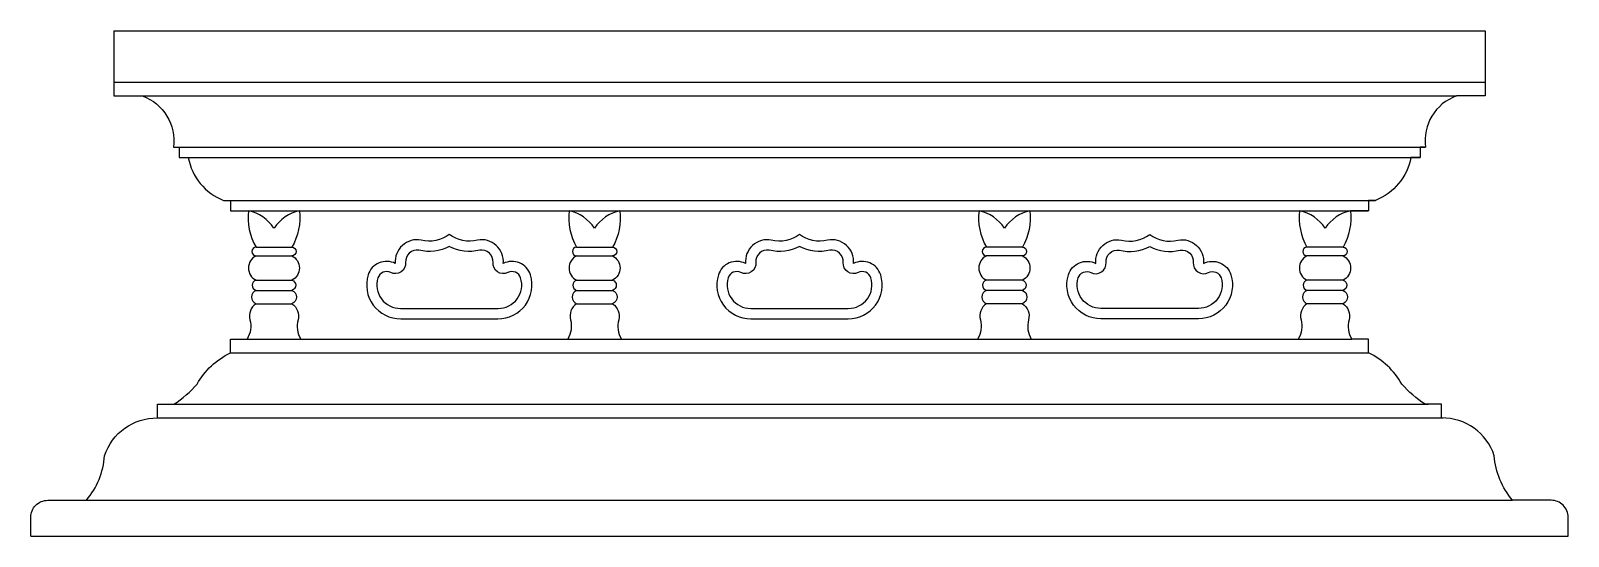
# Model space of a CAD drawing. Extents: x 2101 to 3103, y 1107 to 1437.
import ezdxf

# ---------------------------------------------------------------- set-up
doc = ezdxf.new("R2010")
doc.units = 0
doc.header["$LTSCALE"] = 100
doc.header["$MEASUREMENT"] = 0
for name, color, linetype in [('3', 3, 'CONTINUOUS'), ('4', 4, 'CONTINUOUS'), ('7', 7, 'CONTINUOUS')]:
    doc.layers.add(name, color=color, linetype=linetype)

msp = doc.modelspace()

# ---------------------------------------------------------------- linework, layer by layer
at = {"layer": '3'}
for p, q in [((2197.4, 1361), (3009.9, 1361)), ((2230.9, 1326.3), (2977.3, 1326.3))]:
    msp.add_line(p, q, dxfattribs=at)
for points in [[(2373.6, 1296.2, -0.188824), (2353.8, 1293.9, 0.484657), (2345.1, 1285.8, -0.587712), (2335.4, 1279.3, 0.464439), (2327.1, 1275.8, 0.508477), (2341.8, 1255.9), (2405.4, 1255.9, 0.508477), (2420.1, 1275.8, 0.464439), (2411.8, 1279.3, -0.587712), (2402.1, 1285.8, 0.484657), (2393.4, 1293.9, -0.188824)], [(2601.9, 1296.2, -0.188824), (2582.1, 1293.9, 0.484657), (2573.4, 1285.8, -0.587712), (2563.7, 1279.3, 0.464439), (2555.4, 1275.8, 0.508477), (2570.1, 1255.9), (2633.7, 1255.9, 0.508477), (2648.4, 1275.8, 0.464439), (2640.1, 1279.3, -0.587712), (2630.4, 1285.8, 0.484657), (2621.7, 1293.9, -0.188824)], [(2830.2, 1296.2, 0.188824), (2850, 1293.9, -0.484657), (2858.6, 1285.8, 0.587712), (2868.4, 1279.3, -0.464439), (2876.7, 1275.8, -0.508477), (2861.9, 1255.9), (2798.4, 1255.9, -0.508477), (2783.6, 1275.8, -0.464439), (2791.9, 1279.3, 0.587712), (2801.7, 1285.8, -0.484657), (2810.4, 1293.9, 0.188824)]]:
    msp.add_lwpolyline(points, format="xyb", close=True, dxfattribs=at)
at = {"layer": '4'}
for p, q in [((2155, 1436.9), (3048.8, 1436.9)), ((2173.5, 1394.5), (3030.2, 1394.5)), ((2203.4, 1354.3), (3006.4, 1354.3)), ((2242.7, 1319.6), (2972.9, 1319.6)), ((2241.8, 1235.9), (2961.9, 1235.9)), ((2194, 1193.4), (3011.9, 1193.4)), ((2137, 1130.8), (3066.7, 1130.8))]:
    msp.add_line(p, q, dxfattribs=at)
for points in [[(2155, 1436.9), (2155, 1394.5), (2173.5, 1394.5, -0.353057), (2193.8, 1361), (2197.4, 1361), (2197.4, 1354.3), (2203.4, 1354.3, 0.2576), (2226.4, 1326.3), (2230.9, 1326.3), (2230.9, 1319.6), (2242.7, 1319.6, 0.161365), (2247.6, 1295.8, 0.985012), (2247.6, 1290.2, 0.616809), (2247.6, 1274.3, 0.747301), (2247.6, 1267.7, 0.676687), (2247.6, 1259, 0.321593), (2243.6, 1248.5, -0.204961), (2241.8, 1235.9)], [(3048.8, 1436.9), (3048.8, 1394.5), (3030.2, 1394.5, 0.353057), (3009.9, 1361), (3006.4, 1361), (3006.4, 1354.3), (3000.4, 1354.3, -0.2576), (2977.3, 1326.3), (2972.9, 1326.3), (2972.9, 1319.6), (2961, 1319.6, -0.161365), (2956.2, 1295.8, -0.985012), (2956.2, 1290.2, -0.616809), (2956.2, 1274.3, -0.747301), (2956.2, 1267.7, -0.676687), (2956.2, 1259, -0.321593), (2960.1, 1248.5, 0.204961), (2961.9, 1235.9)], [(2275.9, 1319.6, -0.161365), (2271, 1295.8, -0.985012), (2271, 1290.2, -0.616809), (2271, 1274.3, -0.747301), (2271, 1267.7, -0.676687), (2271, 1259, -0.321593), (2275, 1248.5, 0.204961), (2276.8, 1235.9)], [(2451.7, 1319.6, 0.161365), (2456.6, 1295.8, 0.985012), (2456.6, 1290.2, 0.616809), (2456.6, 1274.3, 0.747301), (2456.6, 1267.7, 0.676687), (2456.6, 1259, 0.321593), (2452.6, 1248.5, -0.204961), (2450.8, 1235.9)], [(2484.8, 1319.6, -0.161365), (2480, 1295.8, -0.985012), (2480, 1290.2, -0.616809), (2480, 1274.3, -0.747301), (2480, 1267.7, -0.676687), (2480, 1259, -0.321593), (2484, 1248.5, 0.204961), (2485.8, 1235.9)], [(2718.9, 1319.6, 0.161365), (2723.7, 1295.8, 0.985012), (2723.7, 1290.2, 0.616809), (2723.7, 1274.3, 0.747301), (2723.7, 1267.7, 0.676687), (2723.7, 1259, 0.321593), (2719.8, 1248.5, -0.204961), (2718, 1235.9)], [(2752, 1319.6, -0.161365), (2747.2, 1295.8, -0.985012), (2747.2, 1290.2, -0.616809), (2747.2, 1274.3, -0.747301), (2747.2, 1267.7, -0.676687), (2747.2, 1259, -0.321593), (2751.2, 1248.5, 0.204961), (2753, 1235.9)], [(2927.9, 1319.6, 0.161365), (2932.7, 1295.8, 0.985012), (2932.7, 1290.2, 0.616809), (2932.7, 1274.3, 0.747301), (2932.7, 1267.7, 0.676687), (2932.7, 1259, 0.321593), (2928.8, 1248.5, -0.204961), (2927, 1235.9)], [(2100.7, 1107.4), (3103, 1107.4), (3103, 1119.7, 0.414214), (3091.8, 1130.8), (3066.7, 1130.8, -0.158716), (3054.8, 1159.9, 0.328492), (3020.4, 1184.5), (3020.4, 1193.4), (3009.7, 1193.4, -0.066759), (2994.5, 1206.6, 0.154518), (2972.9, 1226.9), (2972.9, 1235.9), (2961.9, 1235.9)], [(2100.7, 1107.4), (2100.7, 1119.7, -0.414214), (2111.9, 1130.8), (2137, 1130.8, 0.158716), (2148.9, 1159.9, -0.328492), (2183.3, 1184.5), (2183.3, 1193.4), (2194, 1193.4, 0.066759), (2209.2, 1206.6, -0.154518), (2230.9, 1226.9), (2230.9, 1235.9), (2241.8, 1235.9)]]:
    msp.add_lwpolyline(points, format="xyb", dxfattribs=at)
for centre, start, end in [((2237, 1293.5), 33.4941, 77.6041), ((2281.6, 1293.5), 102.3959, 146.5059), ((2446, 1293.5), 33.4941, 77.6041), ((2490.6, 1293.5), 102.3959, 146.5059), ((2713.2, 1293.5), 33.4941, 77.6041), ((2757.8, 1293.5), 102.3959, 146.5059), ((2922.2, 1293.5), 33.4941, 77.6041), ((2966.8, 1293.5), 102.3959, 146.5059)]:
    msp.add_arc(centre, 26.7, start, end, dxfattribs=at)
at = {"layer": '7'}
for p, q in [((2155, 1403.4), (3048.8, 1403.4)), ((2247.6, 1295.8), (2271, 1295.8)), ((2456.6, 1295.8), (2480, 1295.8)), ((2747.2, 1295.8), (2723.7, 1295.8)), ((2956.2, 1295.8), (2932.7, 1295.8)), ((2247.6, 1290.2), (2271, 1290.2)), ((2456.6, 1290.2), (2480, 1290.2)), ((2747.2, 1290.2), (2723.7, 1290.2)), ((2956.2, 1290.2), (2932.7, 1290.2)), ((2247.6, 1274.3), (2271, 1274.3)), ((2456.6, 1274.3), (2480, 1274.3)), ((2747.2, 1274.3), (2723.7, 1274.3)), ((2956.2, 1274.3), (2932.7, 1274.3)), ((2247.6, 1267.7), (2271, 1267.7)), ((2456.6, 1267.7), (2480, 1267.7)), ((2747.2, 1267.7), (2723.7, 1267.7)), ((2956.2, 1267.7), (2932.7, 1267.7)), ((2247.6, 1259), (2271, 1259)), ((2456.6, 1259), (2480, 1259)), ((2747.2, 1259), (2723.7, 1259)), ((2956.2, 1259), (2932.7, 1259)), ((2230.9, 1226.9), (2972.9, 1226.9)), ((2183.3, 1184.5), (3021.5, 1184.5))]:
    msp.add_line(p, q, dxfattribs=at)
for points in [[(2373.6, 1304.2, -0.240348), (2355.2, 1300.5, 0.49392), (2338.4, 1285.2, 0.464439), (2320.7, 1277.8, 0.508073), (2341.9, 1249.2), (2405.3, 1249.2, 0.508073), (2426.5, 1277.8, 0.464439), (2408.8, 1285.2, 0.49392), (2392, 1300.5, -0.240348)], [(2601.9, 1304.2, -0.240348), (2583.5, 1300.5, 0.49392), (2566.7, 1285.2, 0.464439), (2549, 1277.8, 0.508073), (2570.1, 1249.2), (2633.6, 1249.2, 0.508073), (2654.8, 1277.8, 0.464439), (2637.1, 1285.2, 0.49392), (2620.2, 1300.5, -0.240348)], [(2830.2, 1304.2, 0.240348), (2848.5, 1300.5, -0.49392), (2865.3, 1285.2, -0.464439), (2883.1, 1277.8, -0.508073), (2861.9, 1249.2), (2798.4, 1249.2, -0.508073), (2777.2, 1277.8, -0.464439), (2795, 1285.2, -0.49392), (2811.8, 1300.5, 0.240348)]]:
    msp.add_lwpolyline(points, format="xyb", close=True, dxfattribs=at)

doc.saveas('drawing.dxf')
